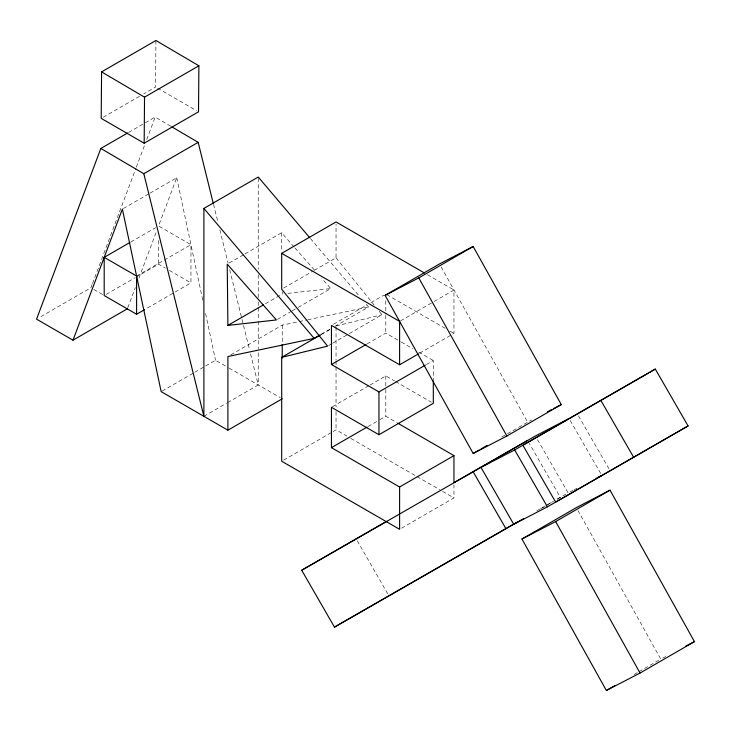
<?xml version="1.0" encoding="UTF-8"?>
<svg xmlns="http://www.w3.org/2000/svg" width="731" height="731" viewBox="0 0 731 731"><rect width="100%" height="100%" fill="white"/><g stroke="black" fill="none" stroke-linecap="round" stroke-linejoin="round"><path stroke-width="0.55" stroke-dasharray="3.65 2.74" d="M155.922 40.507L155.566 87.016L143.705 93.86M92.106 284.56L90.9 287.767L39.511 317.437M92.508 283.5L135.92 168.276M136.322 167.207L144.756 144.802M146.767 139.475L155.21 117.07L170.835 126.262M127.751 307.742L135.354 287.566M138.954 278.008L156.151 232.339M150.038 193.139L176.728 177.734L158.554 225.97L190.955 244.675L190.955 282.879L145.496 309.122M103.19 117.252L139.749 96.145M128.528 132.475L144.336 123.347M145.323 122.771L155.21 117.07M123.356 208.545L149.051 193.715M130.886 241.943L155.593 227.679M136.596 276.053L163.287 260.647M164.274 260.081L190.955 244.675M106.178 294.41L134.833 277.862M135.82 277.296L158.554 264.174L165.425 268.14M229.205 263.023L244.035 254.461M245.022 253.885L281.59 232.778L294.255 247.151M283.665 288.041L313.316 270.927M314.303 270.351L336.041 257.805L336.041 224.189M265.454 303.721L282.248 294.017L282.23 291.751M277.396 319.374L291.23 311.388M292.217 310.812L297.161 307.961M298.147 307.395L330.759 288.562L321.823 278.42M162.163 391.076L193.788 372.819M194.775 372.243L204.653 366.542M205.639 365.966L215.526 360.264L228.145 367.556M230.859 354.8L282.248 325.131L306.581 320.023M333.418 324.29L367.017 304.882M370.973 302.607L383.821 295.187M321.083 334.387L329.983 329.252M334.917 326.401L368.525 307.002L365.582 303.529M321.22 334.524L330.11 329.389M203.894 416.323L226.619 403.201M227.606 402.626L258.244 384.945L258.244 349.72M328.584 345.562L331.554 343.853M332.541 343.278L348.358 334.149M349.345 333.583L381.957 314.75L379.133 311.251M400.588 320.836L433.2 302.004M434.187 301.437L453.96 290.024L453.96 333.4L419.366 353.365M367.017 343.954L385.794 333.108L400.341 341.505M332.431 406.719L368.991 385.612M369.987 385.036L385.794 375.908L394.521 380.952M426.392 364.541L433.309 360.538L433.309 379.691M283.665 460.101L332.093 432.14M333.08 431.573L336.041 429.855L346.905 436.133M368.004 426.538L378.877 420.261M379.864 419.695L385.794 416.268L396.659 422.545M501.877 436.9L531.556 420.005M401.575 528.175L453.96 497.93L453.96 484.872M540.437 508.867L547.501 504.755M548.351 504.299L553.431 501.329M557.25 499.154L568.133 492.877L535.933 436.983M634.051 674.512L638.008 672.228M638.995 671.652L660.76 659.088L578.011 510.613M536.7 510.905L545.573 505.815M546.56 505.249L553.458 501.292M557.406 499.035L560.357 497.336L529.29 443.406M570.116 491.853L573.086 490.309M574.073 489.797L577.051 488.253M662.743 658.064L665.713 656.52M336.041 325.962L381.957 314.75M307.687 319.785L368.525 307.002M287.895 293.387L330.759 288.562M157.512 88.14L196.575 110.692M427.425 274.71L453.96 290.024M386.781 294.62L445.069 328.265M450.004 331.116L453.96 333.4M401.31 342.071L412.942 348.788M418.762 352.141L433.309 360.538M395.489 381.509L431.372 402.224M169.354 270.406L190.955 282.879M93.86 289.467L103.711 295.16M229.123 368.113L280.329 397.691M350.853 438.408L416.03 476.036M417.017 476.612L439.733 489.724M442.611 491.387L453.96 497.93M294.995 247.992L315.856 271.658M310.447 238.553L358.967 295.735M336.041 257.805L374.181 305.119M578.404 415.793L609.48 469.722M570.189 420.508L601.257 474.437M357.221 540.794L387.732 593.746M441.149 266.934L527.59 422.061M213.534 204.378L217.92 222.105M219.839 229.854L228.072 263.087M229.717 269.739L249.472 349.491M250.569 353.923L258.244 384.945M176.728 177.734L202.77 300.249M205.603 313.581L215.526 360.264M281.59 232.778L281.782 250.925M385.794 300.743L385.794 314.138M385.794 315.253L385.794 333.108M385.794 375.908L385.794 388.243M385.794 389.367L385.794 416.268M336.041 327.104L336.041 360.219M336.041 361.361L336.041 365.92M336.041 367.063L336.041 407.021M336.041 411.59L336.041 429.855M282.248 325.131L282.248 343.268M258.244 178.172L258.244 269.054M258.244 274.737L258.244 297.462M258.244 302.004L258.244 306.545M258.244 307.687L258.244 320.187M258.244 321.32L258.244 348.586M158.554 240.572L158.554 264.174"/><path stroke-width="1.1" d="M101.572 71.885L101.207 118.395L144.171 143.203L198.521 111.816L198.887 65.781L155.922 40.507L101.572 71.885L144.528 97.159L144.171 143.203M127.541 133.042L100.851 148.448L36.55 319.145L72.99 340.189L127.349 308.802M72.99 340.189L122.369 209.121L161.167 391.642L227.898 430.184L282.248 398.797M144.528 97.159L198.887 65.781M100.851 148.448L143.815 173.722L198.165 142.344L213.251 203.273M144.51 309.697L136.596 314.257L104.195 295.552L104.195 257.349L129.89 242.518M143.815 173.722L203.894 416.323L203.894 208.417L258.244 177.03L309.706 237.685M433.309 380.814L433.309 403.338L378.95 434.726L331.445 407.295L331.445 447.646L399.601 487.001L399.601 529.317L281.691 461.243L281.691 357.349L327.598 346.138L281.691 289.184L281.691 253.328L336.041 221.95L424.473 273.001M227.898 325.405L276.409 319.94L227.231 264.156L227.898 325.405L263.471 304.864M385.091 295.361L439.486 263.955L473.176 246.493L561.289 404.599L506.894 436.005L473.195 453.467L385.091 295.361L418.781 277.899L473.176 246.493M227.898 430.184L227.898 356.518L314.166 338.38L320.096 334.953M281.691 357.349L320.233 335.1M418.379 353.941L399.601 364.778L331.445 325.423L331.445 364.495L366.03 344.52M331.445 364.495L378.95 391.926L425.405 365.107M331.445 447.646L367.017 427.114M399.601 487.001L453.96 455.623L453.96 482.698L527.59 440.464M473.195 453.467L479.134 450.04M481.108 448.898L487.047 445.471M523.624 518.571L334.46 627.116L301.702 570.244L386.598 521.34M301.702 570.244L535.366 436.005L569.056 418.543M688.063 425.945L547.428 506.821L513.738 524.282L480.971 467.411L514.661 449.949L655.305 369.073L688.063 425.945L555.642 502.106L522.884 445.234L655.305 369.073M334.46 627.116L517.977 521.642M521.952 539.03L576.348 507.625L610.038 490.163L694.45 641.635L640.054 673.041L606.365 690.493L521.952 539.03L555.642 521.568L610.038 490.163M606.365 690.493L615.264 685.358M547.409 411.791L551.375 409.735M553.358 408.711L561.289 404.599M596.871 477.983L601.823 475.415M685.532 646.259L694.45 641.635M281.691 253.328L399.601 321.402L399.601 364.778M397.646 423.112L453.96 455.623M104.195 257.349L136.596 276.053L136.596 314.257M171.803 126.838L198.165 142.344M203.894 208.417L314.166 338.38M600.909 400.478L633.667 457.35M514.661 449.949L547.428 506.821M473.195 471.87L505.962 528.741M555.642 521.568L640.054 673.041M418.781 277.899L506.894 436.005M378.95 391.926L378.95 434.726M282.248 344.402L282.248 357.998"/></g></svg>
